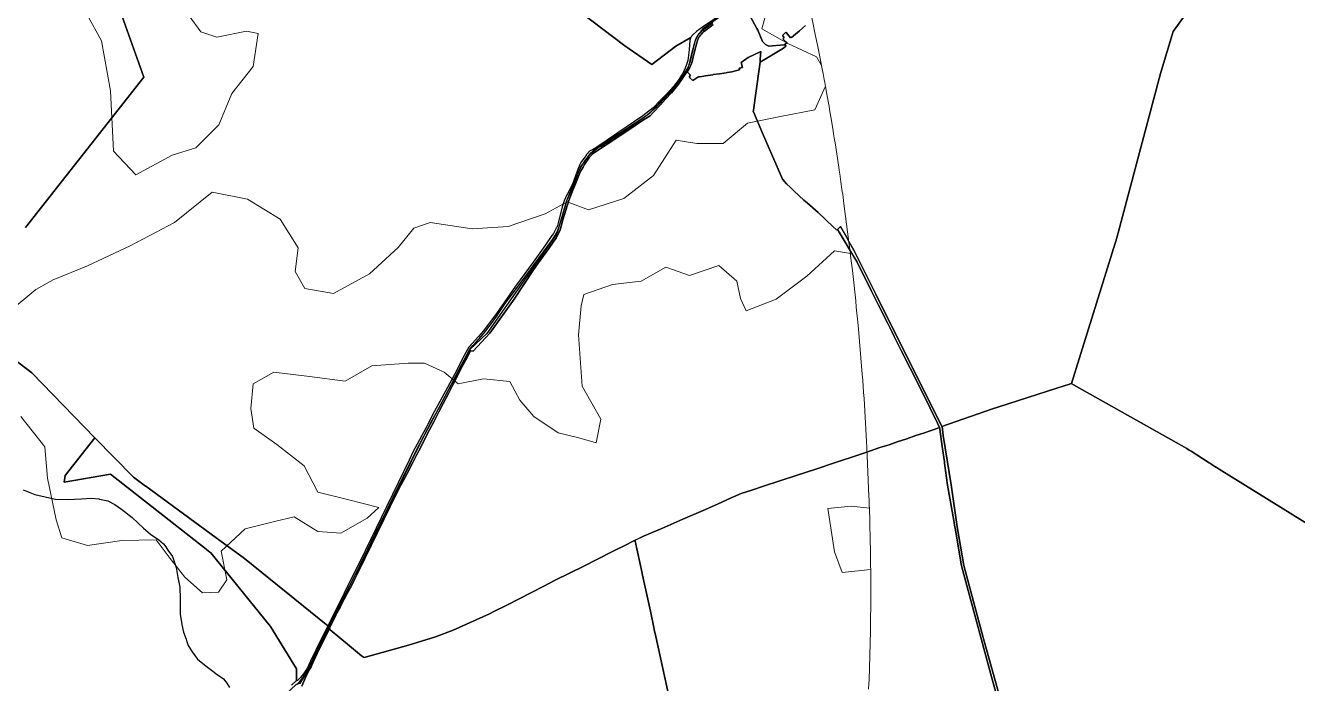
# Model space of a CAD drawing. Header units: metres. Extents: x 3 to 1005126, y 39 to 4383651.
# Drawn here: x 488119 to 490385, y 4362148 to 4363319 of the extents above; entities that cross this region are included whole.
import ezdxf

# ---------------------------------------------------------------- set-up
doc = ezdxf.new("R2010")
doc.units = ezdxf.units.M
doc.header["$MEASUREMENT"] = 0
doc.layers.add('50', color=7, linetype='Continuous', lineweight=9, true_color=0xc9f2cf)
doc.layers.add('Habitats_5_km_Cala_Blava', color=7, linetype='Continuous', lineweight=9, true_color=0xe7f7d0)
doc.layers.add('Carreteras_5_km_Cala_Blava', color=2, linetype='Continuous', lineweight=30)
doc.layers.add('Red_hidrologica_Provisional_5_km_Cala_Blava', color=4, linetype='Continuous', lineweight=30)
doc.layers.add('TM_Llucmajor', color=7, linetype='Continuous')

msp = doc.modelspace()

# ---------------------------------------------------------------- linework, layer by layer
at = {"layer": '50'}
msp.add_lwpolyline([(489521.5, 4363324.4), (489525.9, 4363303.1), (489527, 4363297.8), (489529.2, 4363287.2), (489530.2, 4363281.8), (489538.6, 4363239.2), (489539.7, 4363233.9), (489541.7, 4363223.2), (489542.7, 4363217.9), (489546.7, 4363196.7), (489547.6, 4363191.4), (489549.5, 4363180.9), (489550.4, 4363175.8), (489551.4, 4363170.2), (489553.2, 4363159.2), (489554.1, 4363153.7), (489557.7, 4363132), (489558.6, 4363126.6), (489560.3, 4363115.7), (489561.1, 4363110.3), (489567.7, 4363067), (489568.5, 4363061.6), (489570.1, 4363050.8), (489570.9, 4363045.4), (489573.9, 4363023.7), (489574.7, 4363018.3), (489576.1, 4363007.5), (489576.8, 4363002.1), (489588, 4362915.6), (489589.4, 4362904.8), (489592, 4362883.1), (489593.2, 4362872.3), (489597.8, 4362828.9), (489598.9, 4362818.1), (489601, 4362796.4), (489602, 4362785.5), (489609.5, 4362698.6), (489610.3, 4362687.7), (489611.9, 4362666), (489612.7, 4362655.1), (489615.5, 4362611.6), (489616.1, 4362600.7), (489617.2, 4362578.9), (489617.8, 4362568), (489621.4, 4362480.9), (489621.6, 4362475.5), (489622, 4362464.6), (489622.2, 4362459.2), (489622.8, 4362437.4), (489623, 4362432), (489623.3, 4362421.1), (489623.4, 4362415.7), (489624.3, 4362372.2), (489624.4, 4362366.8), (489624.5, 4362356), (489624.6, 4362350.6), (489624.8, 4362329), (489624.8, 4362323.7), (489624.8, 4362313), (489624.9, 4362307.8), (489624.8, 4362302.1), (489624.7, 4362291), (489624.7, 4362285.4), (489624.4, 4362263.4), (489624.3, 4362257.9), (489624.1, 4362246.9), (489624, 4362241.4), (489623, 4362197.7), (489622.8, 4362192.2), (489622.5, 4362181.3), (489622.3, 4362175.8), (489621.6, 4362153.9), (489621.4, 4362148.5), (489620.9, 4362137.6)], dxfattribs=at)
at = {"layer": 'Carreteras_5_km_Cala_Blava'}
for points in [[(489389.9, 4363365.4, 85.4), (489385.6, 4363355.4, 85.6), (489325.9, 4363313.2, 85.1)], [(489325.9, 4363313.2, 85.1), (489316.9, 4363301.9, 85.1), (489311.5, 4363290.6, 85.1), (489302.6, 4363253.4, 84.9), (489298.1, 4363242.5, 84.9), (489288.1, 4363226, 84.7), (489275.6, 4363210.1, 84.7)], [(489275.6, 4363210.1, 84.7), (489229.4, 4363161.3, 84.7), (489130.5, 4363096, 83.6)], [(489130.5, 4363096, 83.6), (489124.9, 4363091.7, 83.5), (489107.8, 4363067.6, 82.7), (489083, 4363007, 80.9), (489065.8, 4362948.5, 79.3), (488940.9, 4362771.1, 76.6), (488911.2, 4362743.2, 75.9)], [(488911.2, 4362743.2, 75.9), (488825.7, 4362582.9, 73.4), (488806.1, 4362543, 73.1)], [(488806.1, 4362543, 73.1), (488621.1, 4362169.1, 69.7), (488607.8, 4362147.8, 69.5), (488601.3, 4362145.8, 69.6), (488592, 4362137, 69.4), (488444.3, 4361985.7, 68.9), (488388.3, 4361925, 69.5), (488378.5, 4361912.1, 69.8), (488376.6, 4361904, 69.9), (488377, 4361895, 70), (488380.4, 4361887.3, 70)]]:
    msp.add_polyline3d(points, dxfattribs=at)
at = {"layer": 'Habitats_5_km_Cala_Blava'}
for points in [[(488411, 4363336.3), (488432, 4363308.3), (488460, 4363298.3), (488513, 4363309.3), (488534, 4363305.3), (488525, 4363246.3), (488487, 4363198.3), (488464, 4363142.3), (488423, 4363101.3), (488381, 4363088.3), (488316, 4363053.3), (488276, 4363095.3), (488271, 4363203.3), (488255, 4363292.3), (488204, 4363385.3)], [(488089, 4362808.3), (488138, 4362849.3), (488169, 4362866.3), (488230, 4362891.3), (488306, 4362927.3), (488385, 4362968.3), (488452, 4363022.3), (488515, 4363010.3), (488573, 4362974.3), (488605, 4362923.3), (488600, 4362881.3), (488617, 4362851.3), (488668, 4362842.3), (488732, 4362877.3), (488783, 4362924.3), (488811, 4362958.3), (488840, 4362968.3), (488915, 4362957.3), (488979, 4362961.3), (489045, 4362984.3), (489084, 4363005.3), (489122, 4362991.3), (489185, 4363011.3), (489238, 4363052.3), (489278, 4363115.3), (489315, 4363109.3), (489362, 4363109.3), (489405, 4363145.3), (489464, 4363157.3), (489525, 4363169.3), (489543.9, 4363211.6), (489546.7, 4363196.7), (489547.6, 4363191.4), (489549.5, 4363180.9), (489550.4, 4363175.8), (489551.4, 4363170.2), (489553.2, 4363159.2), (489554.1, 4363153.7), (489557.7, 4363132), (489558.6, 4363126.6), (489560.3, 4363115.7), (489561.1, 4363110.3), (489567.7, 4363067), (489568.5, 4363061.6), (489570.1, 4363050.8), (489570.9, 4363045.4), (489573.9, 4363023.7), (489574.7, 4363018.3), (489576.1, 4363007.5), (489576.8, 4363002.1), (489588, 4362915.6), (489588.3, 4362913.3), (489560, 4362918.3), (489511, 4362873.3), (489456, 4362832.3), (489403, 4362811.3), (489393, 4362833.3), (489386, 4362864.3), (489354, 4362892.3), (489302, 4362874.3), (489260, 4362889.3), (489216, 4362864.3), (489165, 4362858.3), (489114, 4362840.3), (489109, 4362820.3), (489104, 4362768.3), (489111, 4362677.3), (489144, 4362618.3), (489136, 4362576.3), (489105, 4362585.3), (489068, 4362594.3), (489025, 4362623.3), (489000, 4362652.3), (488982, 4362685.3), (488935, 4362690.3), (488890, 4362681.3), (488865, 4362702.3), (488830, 4362718.3), (488801, 4362718.3), (488736, 4362713.3), (488689, 4362686.3), (488625, 4362694.3), (488562, 4362702.3), (488525, 4362681.3), (488521, 4362637.3), (488526, 4362602.3), (488567, 4362573.3), (488616, 4362535.3), (488640, 4362488.3), (488693, 4362475.3), (488749, 4362461.3), (488728, 4362442.3), (488681, 4362415.3), (488640, 4362418.3), (488598, 4362444.3), (488563, 4362436.3), (488511, 4362423.3), (488468, 4362383.3), (488478, 4362332.3), (488463, 4362310.3), (488435, 4362309.3), (488403, 4362337.3), (488377, 4362370.3), (488352, 4362403.3), (488291, 4362402.3), (488230, 4362393.3), (488184, 4362407.3), (488174, 4362439.3), (488159, 4362513.3), (488154, 4362569.3), (488111, 4362623.3)]]:
    msp.add_lwpolyline(points, dxfattribs=at)
for points in [[(489516.9, 4363345.7), (489518.1, 4363340.4), (489520.4, 4363329.8), (489521.5, 4363324.4), (489525.9, 4363303.1), (489527, 4363297.8), (489529.2, 4363287.2), (489530.2, 4363281.8), (489536.9, 4363248), (489528, 4363263.3), (489477, 4363287.3), (489431, 4363313.3), (489437, 4363336.3), (489492, 4363380.3), (489506.5, 4363393.3)], [(489622.2, 4362459.2), (489622.8, 4362437.4), (489623, 4362432), (489623.3, 4362421.1), (489623.4, 4362415.7), (489624.3, 4362372.2), (489624.4, 4362366.8), (489624.5, 4362356), (489624.6, 4362350.6), (489624.6, 4362350.6), (489574, 4362345.3), (489560, 4362382.3), (489548, 4362459.3), (489590, 4362463.3), (489622.2, 4362459.7)]]:
    msp.add_lwpolyline(points, close=True, dxfattribs=at)
at = {"layer": 'Red_hidrologica_Provisional_5_km_Cala_Blava'}
msp.add_lwpolyline([(488115.2, 4362492.4), (488136.2, 4362484.1), (488173.2, 4362475.8), (488194.2, 4362475.2), (488219, 4362476.3), (488237.8, 4362477.5), (488249.9, 4362476.3), (488251.2, 4362476.1), (488265.9, 4362473), (488278.6, 4362466.4), (488290.7, 4362458.1), (488309.5, 4362443.2), (488329.9, 4362424.2), (488342.3, 4362413.7), (488356.8, 4362403.8), (488365.3, 4362396.6), (488369.3, 4362391.3), (488373.2, 4362385.4), (488381.1, 4362374.2), (488387.7, 4362354.5), (488391.1, 4362336.5), (488394.5, 4362319.2), (488395, 4362298.8), (488395, 4362271.2), (488398.1, 4362252.9), (488401.1, 4362239.1), (488405.5, 4362226.6), (488406.2, 4362224.3), (488409.3, 4362215.6), (488416.4, 4362203.9), (488425.6, 4362191.2), (488438.4, 4362181), (488460.8, 4362164.1), (488472, 4362156), (488478.1, 4362148.3), (488482.7, 4362140.7)], dxfattribs=at)
at = {"layer": 'TM_Llucmajor', "linetype": 'Continuous', "flags": 128}
for points in [[(488119.4, 4362959.9), (488330.2, 4363227.1), (488297.7, 4363318.5), (488268.3, 4363401.5)], [(488268.3, 4363401.5), (488297.7, 4363318.5), (488330.2, 4363227.1), (488119.4, 4362959.9)], [(490220, 4363387.9), (490162.9, 4363308.8), (490140.5, 4363234.1), (490063, 4362941.2), (489982, 4362682), (489981.7, 4362681.9), (489978.4, 4362680.8), (489956.2, 4362673.7), (489852.5, 4362640.3), (489841.3, 4362636.7), (489751.5, 4362605.5), (489750.3, 4362608), (489633.7, 4362841.2), (489594.7, 4362919.2), (489585.8, 4362934.9), (489581.9, 4362941.9), (489571, 4362961.2), (489566.2, 4362956.9), (489565.6, 4362956.4), (489564.2, 4362955.1), (489562.9, 4362956.4), (489558, 4362961), (489530.8, 4362986.6), (489511.4, 4363003.4), (489505.4, 4363008.6), (489488.2, 4363024.6), (489487.2, 4363025.5), (489481.5, 4363030.8), (489474.4, 4363037.4), (489467.4, 4363045.5), (489459.7, 4363063.4), (489431.9, 4363127.7), (489415.6, 4363165.4), (489415.4, 4363165.9), (489415.7, 4363167.8), (489416.5, 4363173.5), (489420.1, 4363198.7), (489423.6, 4363223.5), (489423.8, 4363225.1), (489428, 4363254.3), (489469.2, 4363278.9), (489473.5, 4363282.8), (489474.1, 4363283.3), (489471.6, 4363285.2), (489473, 4363286.5), (489475.5, 4363288.7), (489475.3, 4363288.9), (489470.1, 4363293.7), (489468, 4363295.6), (489470.1, 4363297.3), (489470.5, 4363297.6), (489467.9, 4363300.8), (489467.3, 4363301.6), (489473.5, 4363307.5), (489474.2, 4363306.6), (489481.6, 4363297.5), (489482.3, 4363298), (489483.2, 4363298.7), (489483.5, 4363298.2), (489497.6, 4363309.7), (489508.6, 4363319.5)], [(490430.6, 4362414.5), (490232.4, 4362537.4), (490229.4, 4362539.2), (490227.4, 4362540.5), (490195, 4362561.2), (490191.9, 4362563.2), (490187.5, 4362566), (489981.7, 4362681.9), (489982, 4362682), (490063, 4362941.2), (490140.5, 4363234.1), (490162.9, 4363308.8), (490220, 4363387.9)], [(489067, 4363374.8), (489186.8, 4363283.1), (489235, 4363249.6), (489277.7, 4363282.5), (489304.2, 4363297.7), (489303.8, 4363296.9), (489303.2, 4363295.2), (489302.8, 4363293.5), (489301.4, 4363276.2), (489299.5, 4363261.6), (489298.8, 4363257.3), (489296.5, 4363249.8), (489294.2, 4363243.2), (489291.4, 4363236.8), (489289.8, 4363233.9), (489287.9, 4363230.7), (489284, 4363224.9), (489283.4, 4363224), (489273.3, 4363210.7), (489262, 4363198.3), (489249.5, 4363185.5), (489237.2, 4363172.9), (489224.1, 4363162.9), (489218.6, 4363158.5), (489174.1, 4363128.1), (489142, 4363106.3), (489135.8, 4363102.1), (489134.8, 4363101.6), (489134.2, 4363101.2), (489126, 4363096.8), (489123.9, 4363095.3), (489122, 4363093.6), (489120.2, 4363091.7), (489120.1, 4363091.6), (489118.6, 4363089.7), (489118.4, 4363089.3), (489114.1, 4363083.3), (489113.5, 4363082.5), (489109.7, 4363077.2), (489107.3, 4363073.2), (489106.5, 4363071.7), (489105.2, 4363069), (489103.5, 4363064.8), (489098.9, 4363051.5), (489095.1, 4363041.5), (489094.8, 4363040.6), (489093.3, 4363036.7), (489084.4, 4363019.7), (489083.5, 4363017.8), (489079, 4363007.3), (489078.9, 4363007.1), (489075.4, 4362996.5), (489073.5, 4362988.9), (489068.3, 4362968.1), (489066.8, 4362963.1), (489065.5, 4362959.8), (489064.7, 4362958.2), (489062.3, 4362953.5), (489059.5, 4362949), (489056.8, 4362945.4), (489044.5, 4362927), (489023.3, 4362898.2), (488992.3, 4362855.3), (488966.4, 4362818.6), (488955.1, 4362802.6), (488934.8, 4362775.4), (488926.2, 4362765.7), (488908.9, 4362746.9), (488901.4, 4362733), (488900.9, 4362732), (488883.3, 4362698.1), (488870.8, 4362674.9), (488847.2, 4362631.4), (488832.8, 4362603.7), (488809.3, 4362559.4), (488803, 4362545.6), (488783.2, 4362505), (488762.3, 4362462.4), (488734.6, 4362405), (488713.5, 4362362.2), (488706.6, 4362348.3), (488686.9, 4362308.6), (488679.7, 4362293.9), (488658, 4362250.2), (488509.4, 4362370.2), (488465.4, 4362402.5), (488459, 4362407.1), (488458.9, 4362407.2), (488333.6, 4362499), (488333.5, 4362499.1), (488326.4, 4362504.3), (488311.9, 4362514.9), (488243.2, 4362585.3), (488130.7, 4362700.9), (488130.7, 4362700.9), (487995.1, 4362803.9)], [(489357.1, 4363338), (489327.7, 4363318.1), (489314.6, 4363308.8), (489307.8, 4363302.9), (489306.7, 4363301.5), (489305.5, 4363300.1), (489305.2, 4363299.5), (489304.6, 4363298.5), (489304.2, 4363297.7), (489277.7, 4363282.5), (489235, 4363249.6), (489186.8, 4363283.1), (489067, 4363374.8)], [(489395.9, 4363362.3), (489421.7, 4363314.2), (489423.4, 4363311.1), (489423.4, 4363310.9), (489432.1, 4363290.7), (489437.1, 4363285.3), (489443.1, 4363282.5), (489469.7, 4363285), (489469.7, 4363285), (489471.6, 4363285.2), (489474.1, 4363283.3), (489473.5, 4363282.8), (489469.2, 4363278.9), (489428, 4363254.3), (489428, 4363254.6), (489428, 4363259.4), (489428.8, 4363273.1), (489406.4, 4363262.6), (489394, 4363253.5), (489396.1, 4363244.7), (489390.3, 4363243.4), (489390.8, 4363241.5), (489391, 4363240.5), (489390.7, 4363240.4), (489386.2, 4363239.4), (489386.3, 4363239), (489386.2, 4363239), (489377.4, 4363237), (489368.9, 4363235.5), (489367.3, 4363235.2), (489355.1, 4363233.3), (489344.1, 4363231.8), (489343.2, 4363231.6), (489330.3, 4363229.6), (489323.7, 4363228.7), (489319.5, 4363227.9), (489318, 4363227.8), (489317.7, 4363227.8), (489316.5, 4363227.2), (489315.1, 4363226.1), (489307.8, 4363221.4), (489302.3, 4363226.2), (489302.8, 4363226.8), (489301.4, 4363228.2), (489303.6, 4363230.9), (489297.6, 4363236.7), (489301.7, 4363243.3), (489305.3, 4363251.4), (489305.3, 4363251.5), (489306, 4363253), (489310.9, 4363272.8), (489314.7, 4363288.2), (489316.9, 4363294.5), (489317.8, 4363296.6), (489318.8, 4363298.6), (489320.1, 4363300.5), (489321.5, 4363302.3), (489323, 4363304), (489325.3, 4363306.3), (489326.9, 4363307.8), (489331.1, 4363311.3), (489343.9, 4363321)], [(489508.6, 4363319.5), (489497.6, 4363309.7), (489483.5, 4363298.2), (489483.2, 4363298.7), (489482.3, 4363298), (489481.6, 4363297.5), (489474.2, 4363306.6), (489473.5, 4363307.5), (489467.3, 4363301.6), (489467.9, 4363300.8), (489470.5, 4363297.6), (489470.1, 4363297.3), (489468, 4363295.6), (489470.1, 4363293.7), (489475.3, 4363288.9), (489475.5, 4363288.7), (489473, 4363286.5), (489471.6, 4363285.2), (489469.7, 4363285), (489443.1, 4363282.5), (489437.1, 4363285.3), (489432.1, 4363290.7), (489423.4, 4363310.9), (489423.4, 4363311.1), (489421.7, 4363314.2), (489395.9, 4363362.3)], [(488602.9, 4362146.2), (488607.9, 4362151.4), (488613.7, 4362157.6), (488623.2, 4362173.9), (488639.9, 4362208.3), (488659.6, 4362248.2), (488673.5, 4362275.9), (488675.4, 4362279.4), (488707.4, 4362342.1), (488722, 4362370.8), (488722.9, 4362373.3), (488748.2, 4362426.5), (488765.1, 4362461.1), (488783.5, 4362498.9), (488795.6, 4362522.6), (488821.4, 4362573.5), (488843.9, 4362616.8), (488850.6, 4362629.2), (488877.5, 4362679.5), (488895.7, 4362715), (488910.5, 4362743.1), (488916.4, 4362749.7), (488917.6, 4362751), (488934.9, 4362770.2), (488949.2, 4362789), (488957.2, 4362799.6), (488972.7, 4362822.3), (489002.4, 4362862.2), (489042, 4362916.6), (489058.7, 4362939.2), (489062.4, 4362945.1), (489066.3, 4362952.4), (489066.6, 4362953.2), (489070.1, 4362961.5), (489072.9, 4362970.1), (489077, 4362984.3), (489084.2, 4363009.2), (489089.5, 4363021), (489098, 4363040.1), (489099.5, 4363043.4), (489100.5, 4363047), (489103.9, 4363056.4), (489108.1, 4363065.5), (489109.1, 4363067.5), (489113.1, 4363074.2), (489115.1, 4363077.2), (489117.6, 4363080.7), (489118.3, 4363081.6), (489119.2, 4363082.8), (489123.2, 4363087.8), (489125.3, 4363090.2), (489129.5, 4363094.3), (489130.4, 4363095.1), (489134, 4363098), (489138.8, 4363101.4), (489143.9, 4363104.3), (489162.5, 4363116), (489176.1, 4363124.6), (489193.7, 4363136.5), (489226.2, 4363159.5), (489243.2, 4363174.3), (489248.4, 4363179.6), (489265.1, 4363197.5), (489274.7, 4363208.7), (489289.1, 4363227.8), (489300, 4363245.2), (489301.8, 4363252.3), (489302.9, 4363256.8), (489305.5, 4363266.9), (489310.9, 4363287.1), (489311.5, 4363289.9), (489312.1, 4363291.8), (489312.6, 4363293.1), (489313.9, 4363296.3), (489315.6, 4363299.4), (489316.1, 4363300.3), (489317.4, 4363302.2), (489319.4, 4363304.8), (489321, 4363306.5), (489328.7, 4363313.3), (489343.6, 4363324.4)], [(489343.9, 4363321), (489331.1, 4363311.3), (489326.9, 4363307.8), (489325.3, 4363306.3), (489323, 4363304), (489321.5, 4363302.3), (489320.1, 4363300.5), (489318.8, 4363298.6), (489317.8, 4363296.6), (489316.9, 4363294.5), (489314.7, 4363288.2), (489310.9, 4363272.8), (489306, 4363253), (489305.3, 4363251.5), (489305.3, 4363251.4), (489301.7, 4363243.3), (489297.6, 4363236.7), (489297.3, 4363237), (489295, 4363233.3), (489287.6, 4363222.3), (489280.6, 4363212.5), (489275.8, 4363206.7), (489270, 4363199.5), (489259.2, 4363188), (489250.4, 4363178.2), (489238, 4363165.3), (489231.6, 4363158.6), (489220.3, 4363151.1), (489205.1, 4363141), (489190.4, 4363131.2), (489176.1, 4363121.7), (489160, 4363111), (489145.5, 4363101.6), (489130.1, 4363091.5), (489124.1, 4363084.7), (489115.1, 4363072), (489112.4, 4363067.1), (489112.4, 4363067.1), (489109.5, 4363062.1), (489107.2, 4363058.2), (489100.1, 4363040.6), (489093.1, 4363023.4), (489086.8, 4363007.5), (489081.6, 4362990.7), (489076.4, 4362973.1), (489075.1, 4362968.6), (489071.5, 4362955.8), (489064.5, 4362940.6), (489059.1, 4362933.3), (489051.3, 4362922.5), (489032.2, 4362896.2), (489023.2, 4362882.6), (488989.5, 4362832.2), (488946.4, 4362771.3), (488916.8, 4362739.7), (488912.4, 4362740), (488911.9, 4362740.1), (488905.8, 4362728.5), (488897.4, 4362712), (488888.2, 4362694.1), (488880.2, 4362678.6), (488872.1, 4362663), (488863.5, 4362646.6), (488855.5, 4362631.2), (488847.3, 4362614.8), (488839.2, 4362599.6), (488830.9, 4362583.3), (488823.3, 4362568.7), (488815.8, 4362554.3), (488808.1, 4362538.9), (488799.1, 4362521.4), (488794.3, 4362512.6), (488788.2, 4362500.9), (488779.1, 4362483.4), (488773.8, 4362472.6), (488769.1, 4362462.8), (488746.2, 4362416.7), (488712.6, 4362347.1), (488705.3, 4362332.9), (488699.8, 4362321.4), (488692.6, 4362308), (488687, 4362297.8), (488680.2, 4362284.7), (488674.2, 4362273.5), (488670.8, 4362266.3), (488665.1, 4362254.9), (488661.1, 4362246.6), (488661.3, 4362245.9), (488661.1, 4362245.6), (488648, 4362218.9), (488639.2, 4362201), (488631.4, 4362184.7), (488628.1, 4362177.7), (488624.5, 4362172.2), (488618.1, 4362158.2), (488611.7, 4362142.8)], [(489846.9, 4362134.3), (489839.9, 4362159.9), (489786.2, 4362357.1), (489786.1, 4362357.5), (489774.7, 4362424.3), (489774.4, 4362426.3), (489772.4, 4362437.9), (489761.5, 4362500.7), (489761.4, 4362501.1), (489756.1, 4362540.2), (489755.8, 4362542.2), (489752.1, 4362569.6), (489747.8, 4362600.5), (489747, 4362603.5), (489743.3, 4362611.3), (489730.3, 4362638.1), (489707.1, 4362684.6), (489694.6, 4362709.4), (489679, 4362740.8), (489666.5, 4362765.7), (489662, 4362774.6), (489654.2, 4362790.2), (489637.7, 4362822.8), (489626.1, 4362846.3), (489599.7, 4362898.9), (489579, 4362933.4), (489568.3, 4362951.3), (489565.6, 4362956.4), (489566.2, 4362956.9), (489566.2, 4362956.9), (489571, 4362961.2), (489581.9, 4362941.9), (489585.8, 4362934.9), (489594.7, 4362919.2), (489633.7, 4362841.2), (489750.3, 4362608), (489751.5, 4362605.5), (489751.6, 4362605.1), (489753.4, 4362589.4), (489767.7, 4362501.7), (489778.4, 4362426.9), (489790.2, 4362358.1), (489824.6, 4362229.8), (489825.2, 4362227.4), (489826.4, 4362223.3), (489854.3, 4362123.7)], [(487995.1, 4362803.9), (488130.7, 4362700.9), (488243.2, 4362585.3), (488190.2, 4362518.2), (488188.3, 4362506.1), (488270.9, 4362520.4), (488441.5, 4362386.8), (488441.7, 4362386.6), (488448.1, 4362381.6), (488449.8, 4362380.3), (488555.6, 4362249.3), (488602.2, 4362174), (488602.3, 4362152.6), (488601.7, 4362152.3), (488593.1, 4362144.6)], [(489854.3, 4362123.7), (489826.4, 4362223.3), (489825.2, 4362227.4), (489824.6, 4362229.8), (489790.2, 4362358.1), (489778.4, 4362426.9), (489767.7, 4362501.7), (489753.4, 4362589.4), (489751.6, 4362605.1), (489751.5, 4362605.5), (489841.3, 4362636.7), (489852.5, 4362640.3), (489956.2, 4362673.7), (489978.4, 4362680.8), (489978.4, 4362680.8), (489981.7, 4362681.9), (490187.5, 4362566), (490191.9, 4362563.2), (490195, 4362561.2), (490227.4, 4362540.5), (490229.4, 4362539.2), (490232.4, 4362537.4), (490430.6, 4362414.5)], [(489276.8, 4362071), (489242, 4362231.7), (489239.2, 4362244.2), (489239.1, 4362244.7), (489232.2, 4362276.8), (489218.3, 4362340.8), (489217.7, 4362343.4), (489217.6, 4362344.1), (489205.2, 4362401.2), (489204.9, 4362402.7), (489220.3, 4362410.1), (489252.7, 4362423.9), (489290.1, 4362440.4), (489326.1, 4362456.1), (489351.5, 4362467.2), (489376.3, 4362478.1), (489376.3, 4362478.1), (489394.2, 4362485.9), (489412.7, 4362492), (489433.6, 4362499.2), (489491.6, 4362518.3), (489526.6, 4362529.7), (489561.7, 4362541.2), (489601.7, 4362554.4), (489613.9, 4362558.5), (489624.3, 4362562), (489641.1, 4362567.7), (489657.3, 4362573), (489671.9, 4362577.9), (489689, 4362583.7), (489705, 4362589.1), (489718.3, 4362593.6), (489732, 4362598.4), (489744.4, 4362602.6), (489747, 4362603.5), (489747.8, 4362600.5), (489752.1, 4362569.6), (489755.8, 4362542.2), (489756.1, 4362540.2), (489761.4, 4362501.1), (489761.5, 4362500.7), (489772.4, 4362437.9), (489774.4, 4362426.3), (489774.7, 4362424.3), (489786.1, 4362357.5), (489786.2, 4362357.1), (489839.9, 4362159.9), (489846.9, 4362134.3)], [(488611.7, 4362142.8), (488618.1, 4362158.2), (488624.5, 4362172.2), (488628.1, 4362177.7), (488631.4, 4362184.7), (488639.2, 4362201), (488648, 4362218.9), (488661.1, 4362245.6), (488661.3, 4362245.9), (488661.4, 4362245.3), (488662, 4362243.4), (488696.5, 4362214.8), (488718, 4362196.9), (488721.7, 4362194.7), (488722.4, 4362194.3), (488801.5, 4362216.2), (488849.4, 4362231), (488880.8, 4362242.7), (488945.5, 4362272), (488954.8, 4362276.6), (488974.3, 4362286), (488979.2, 4362288.4), (488997.3, 4362297.7), (489021.5, 4362310.2), (489042.8, 4362321.3), (489063, 4362331.7), (489113.5, 4362356.9), (489163.9, 4362382.5), (489163.9, 4362382.5), (489193.7, 4362397.3), (489194.4, 4362397.7), (489204.9, 4362402.7), (489205.2, 4362401.2), (489217.6, 4362344.1), (489217.7, 4362343.4), (489218.3, 4362340.8), (489232.2, 4362276.8), (489239.1, 4362244.7), (489239.2, 4362244.2), (489242, 4362231.7), (489276.8, 4362071)]]:
    msp.add_lwpolyline(points, dxfattribs=at)
for points in [[(489564.2, 4362955.1), (489565.6, 4362956.4), (489568.3, 4362951.3), (489579, 4362933.4), (489594.7, 4362907.3), (489599.7, 4362898.9), (489626.1, 4362846.3), (489637.7, 4362822.8), (489654.2, 4362790.2), (489662, 4362774.6), (489666.5, 4362765.7), (489679, 4362740.8), (489694.6, 4362709.4), (489707.1, 4362684.6), (489730.3, 4362638.1), (489743.3, 4362611.3), (489747, 4362603.5), (489744.4, 4362602.6), (489732, 4362598.4), (489718.3, 4362593.6), (489705, 4362589.1), (489689, 4362583.7), (489671.9, 4362577.9), (489657.3, 4362573), (489641.1, 4362567.7), (489624.3, 4362562), (489613.9, 4362558.5), (489601.7, 4362554.4), (489561.7, 4362541.2), (489526.6, 4362529.7), (489491.6, 4362518.3), (489433.6, 4362499.2), (489412.7, 4362492), (489394.2, 4362485.9), (489376.3, 4362478.1), (489351.5, 4362467.2), (489326.1, 4362456.1), (489290.1, 4362440.4), (489252.7, 4362423.9), (489220.3, 4362410.1), (489194.4, 4362397.7), (489193.7, 4362397.3), (489163.9, 4362382.5), (489113.5, 4362356.9), (489063, 4362331.7), (489042.8, 4362321.3), (489021.5, 4362310.2), (488997.3, 4362297.7), (488979.2, 4362288.4), (488974.3, 4362286), (488954.8, 4362276.6), (488945.5, 4362272), (488880.8, 4362242.7), (488849.4, 4362231), (488801.5, 4362216.2), (488722.4, 4362194.3), (488721.7, 4362194.7), (488718, 4362196.9), (488696.5, 4362214.8), (488662, 4362243.4), (488661.4, 4362245.3), (488661.3, 4362245.9), (488661.1, 4362246.6), (488665.1, 4362254.9), (488670.8, 4362266.3), (488674.2, 4362273.5), (488680.2, 4362284.7), (488687, 4362297.8), (488692.6, 4362308), (488699.8, 4362321.4), (488705.3, 4362332.9), (488712.6, 4362347.1), (488746.2, 4362416.7), (488769.1, 4362462.8), (488773.8, 4362472.6), (488779.1, 4362483.4), (488788.2, 4362500.9), (488794.3, 4362512.6), (488799.1, 4362521.4), (488808.1, 4362538.9), (488815.8, 4362554.3), (488823.3, 4362568.7), (488830.9, 4362583.3), (488839.2, 4362599.6), (488847.3, 4362614.8), (488855.5, 4362631.2), (488863.5, 4362646.6), (488872.1, 4362663), (488880.2, 4362678.6), (488888.2, 4362694.1), (488897.4, 4362712), (488905.8, 4362728.5), (488911.9, 4362740.1), (488912.4, 4362740), (488916.8, 4362739.7), (488946.4, 4362771.3), (488989.5, 4362832.2), (489023.2, 4362882.6), (489032.2, 4362896.2), (489051.3, 4362922.5), (489059.1, 4362933.3), (489064.5, 4362940.6), (489071.5, 4362955.8), (489075.1, 4362968.6), (489076.4, 4362973.1), (489081.6, 4362990.7), (489086.8, 4363007.5), (489093.1, 4363023.4), (489100.1, 4363040.6), (489107.2, 4363058.2), (489109.5, 4363062.1), (489112.4, 4363067.1), (489115.1, 4363072), (489124.1, 4363084.7), (489130.1, 4363091.5), (489145.5, 4363101.6), (489160, 4363111), (489176.1, 4363121.7), (489190.4, 4363131.2), (489205.1, 4363141), (489220.3, 4363151.1), (489231.6, 4363158.6), (489238, 4363165.3), (489250.4, 4363178.2), (489259.2, 4363188), (489270, 4363199.5), (489275.8, 4363206.7), (489280.6, 4363212.5), (489287.6, 4363222.3), (489295, 4363233.3), (489297.3, 4363237), (489297.6, 4363236.7), (489303.6, 4363230.9), (489301.4, 4363228.2), (489302.8, 4363226.8), (489302.3, 4363226.2), (489307.8, 4363221.4), (489315.1, 4363226.1), (489316.5, 4363227.2), (489317.7, 4363227.8), (489318, 4363227.8), (489319.5, 4363227.9), (489323.7, 4363228.7), (489330.3, 4363229.6), (489343.2, 4363231.6), (489344.1, 4363231.8), (489355.1, 4363233.3), (489367.3, 4363235.2), (489368.9, 4363235.5), (489377.4, 4363237), (489386.2, 4363239), (489386.3, 4363239), (489386.2, 4363239.4), (489390.7, 4363240.4), (489391, 4363240.5), (489390.8, 4363241.5), (489390.3, 4363243.4), (489396.1, 4363244.7), (489394, 4363253.5), (489406.4, 4363262.6), (489428.8, 4363273.1), (489428, 4363259.4), (489428, 4363254.6), (489428, 4363254.3), (489423.8, 4363225.1), (489423.6, 4363223.5), (489420.1, 4363198.7), (489416.5, 4363173.5), (489415.7, 4363167.8), (489415.4, 4363165.9), (489415.6, 4363165.4), (489431.9, 4363127.7), (489459.7, 4363063.4), (489467.4, 4363045.5), (489474.4, 4363037.4), (489481.5, 4363030.8), (489487.2, 4363025.5), (489488.2, 4363024.6), (489505.4, 4363008.6), (489511.4, 4363003.4), (489530.8, 4362986.6), (489558, 4362961), (489562.9, 4362956.4), (489564.2, 4362955.1)], [(488188.3, 4362506.1), (488190.2, 4362518.2), (488243.2, 4362585.3), (488311.9, 4362514.9), (488326.4, 4362504.3), (488333.5, 4362499.1), (488333.6, 4362499), (488458.9, 4362407.2), (488459, 4362407.1), (488465.4, 4362402.5), (488509.4, 4362370.2), (488658, 4362250.2), (488657.8, 4362249.7), (488654.3, 4362243.1), (488636.7, 4362207.3), (488627, 4362187.5), (488623.5, 4362179.7), (488620.3, 4362173.9), (488619.4, 4362172.3), (488614.6, 4362165.3), (488609.2, 4362158.7), (488607.6, 4362156.9), (488605, 4362154.2), (488604.2, 4362153.3), (488602.3, 4362152.6), (488602.2, 4362174), (488555.6, 4362249.3), (488449.8, 4362380.3), (488448.1, 4362381.6), (488441.7, 4362386.6), (488441.5, 4362386.8), (488270.9, 4362520.4), (488188.3, 4362506.1)]]:
    msp.add_lwpolyline(points, close=True, dxfattribs=at)

doc.saveas('drawing.dxf')
